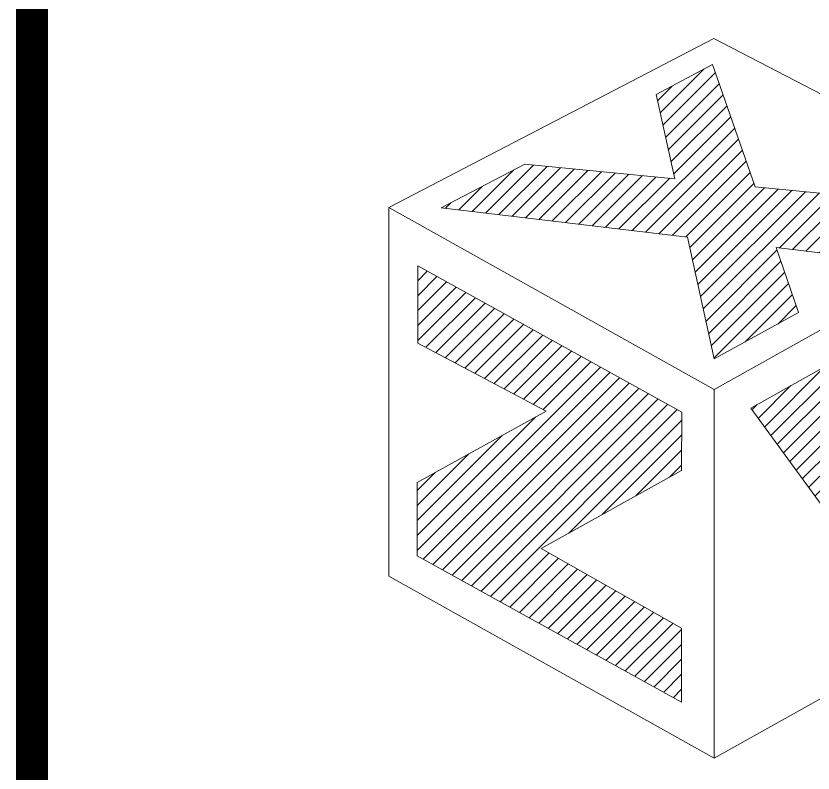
# Model space of a CAD drawing. Header units: inches. Extents: x -3272461 to -2504170, y 403793 to 1071042.
# Drawn here: x -2975660 to -2973263, y 946510 to 948785 of the extents above; entities that cross this region are included whole.
import ezdxf

# ---------------------------------------------------------------- set-up
doc = ezdxf.new("R2010")
doc.units = ezdxf.units.IN
doc.header["$LTSCALE"] = 1000
doc.header["$MEASUREMENT"] = 0
doc.layers.get('0').update_dxf_attribs({"lineweight": 18})
doc.layers.add('0-TK', color=4, linetype='Continuous', lineweight=18)

msp = doc.modelspace()

# ---------------------------------------------------------------- hatches: boundary and pattern name
h = msp.add_hatch()
h.set_pattern_fill('ANSI31', color=256, style=0, pattern_type=0)
h.set_pattern_definition([(45, (0, 0), (-22.4506403, 22.4506403), [])])
h.paths.add_polyline_path([(-2974451.7, 948034.2), (-2974451.7, 947802.5), (-2974065.2, 947598.1), (-2974453.6, 947383.4), (-2974453.6, 947163.3), (-2973658.3, 946723.5), (-2973658.3, 946946.1), (-2974080.5, 947185.1), (-2973658.6, 947419.4), (-2973658.1, 947594.9)], flags=0)
h.paths.add_polyline_path([(-2973182.1, 947239.1), (-2973182.1, 946889.9), (-2972911.7, 947040.7), (-2972911.7, 947355.2), (-2972679, 948036.4), (-2972953.7, 947883.8), (-2973056.7, 947569.6), (-2973194.4, 947750.3), (-2973450.8, 947606.8)], flags=0)
h.paths.add_polyline_path([(-2973306.6, 947893.7), (-2973374.3, 948089), (-2973027.1, 948047.7), (-2972740.9, 948203.6), (-2973437.7, 948271.9), (-2973565.1, 948639.7), (-2973735.1, 948548.7), (-2973679.3, 948295.6), (-2974129.9, 948339.8), (-2974381.2, 948208.9), (-2973640.8, 948120.8), (-2973560.2, 947755.1)], flags=0)

# ---------------------------------------------------------------- linework, layer by layer
for points in [[(-2973561.7, 948717.9), (-2974538.8, 948209.8), (-2973560.1, 947663.2), (-2972581.5, 948209.8), (-2973561.7, 948717.9)], [(-2974381.2, 948208.9), (-2974129.9, 948339.8), (-2973679.3, 948295.6), (-2973735.1, 948548.7), (-2973565.1, 948639.7), (-2973437.7, 948271.9), (-2972740.9, 948203.6), (-2973027.1, 948047.7), (-2973374.3, 948089), (-2973306.6, 947893.7), (-2973560.2, 947755.1), (-2973640.8, 948120.8), (-2974381.2, 948208.9)], [(-2974538.8, 948209.8), (-2974538.8, 947102.4), (-2973560.1, 946555.2), (-2972581.5, 947102.4), (-2972581.5, 948209.8)], [(-2974451.7, 947802.5), (-2974451.7, 948034.2), (-2973658.1, 947594.9), (-2973658.6, 947419.4), (-2974080.5, 947185.1), (-2973658.3, 946946.1), (-2973658.3, 946723.5), (-2974453.6, 947163.3), (-2974453.6, 947383.4), (-2974065.2, 947598.1), (-2974451.7, 947802.5)], [(-2973450.8, 947606.8), (-2973182.1, 947239.1), (-2973182.1, 946889.9), (-2972911.7, 947040.7), (-2972911.7, 947355.2), (-2972679, 948036.4), (-2972953.7, 947883.8), (-2973056.7, 947569.6), (-2973194.4, 947750.3), (-2973450.8, 947606.8)], [(-2973560.1, 947663.2), (-2973560.1, 946555.2)]]:
    msp.add_lwpolyline(points)
at = {"layer": '0-TK'}
msp.add_lwpolyline([(-2975611.6, 910130.6, 96, 96, 0), (-2975611.6, 950130.6, 96, 96, 0)], format="xyseb", dxfattribs=at)

doc.saveas('drawing.dxf')
